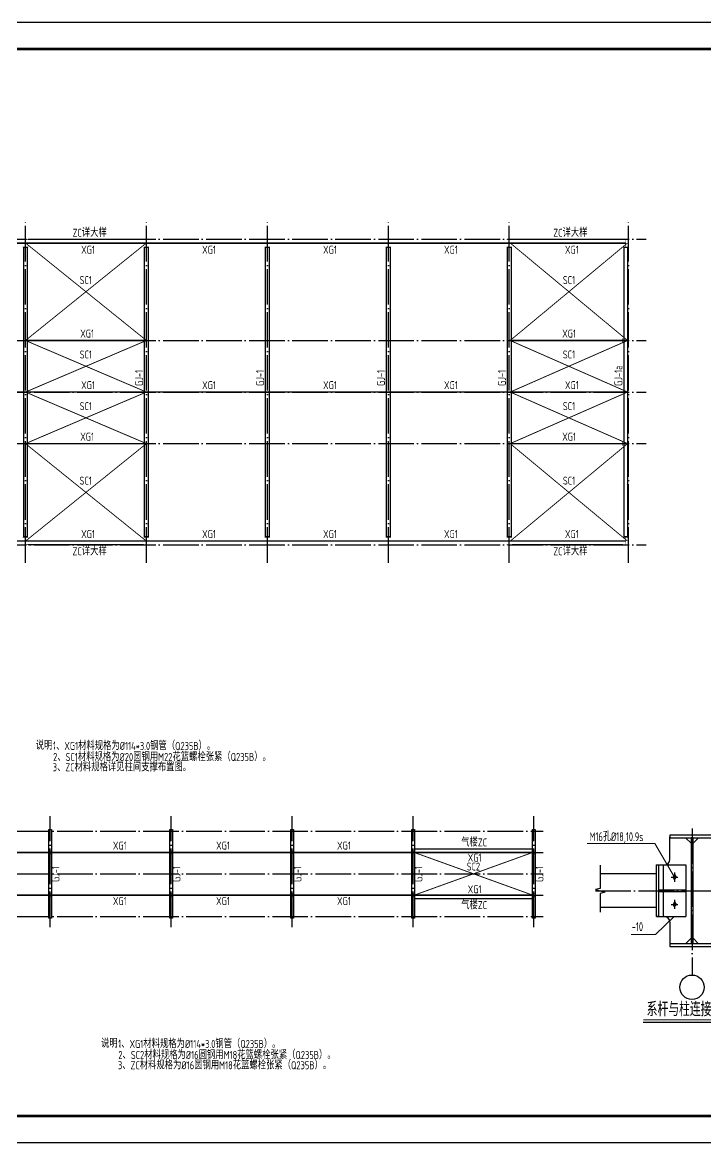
# Model space of a CAD drawing. Extents: x 9834882 to 10005569, y 1691670 to 2510806.
# Drawn here: x 9928222 to 9966629, y 1996232 to 2059232 of the extents above; entities that cross this region are included whole.
import ezdxf

# ---------------------------------------------------------------- set-up
doc = ezdxf.new("R2010")
doc.units = 0
doc.header["$LTSCALE"] = 1000
doc.header["$MEASUREMENT"] = 0
doc.linetypes.add('DOTE', pattern=[2.42, 2, -0.2, 0.02, -0.2])
doc.layers.get('0').update_dxf_attribs({"linetype": 'CONTINUOUS'})
for name, color, linetype in [('DOTE', 8, 'DOTE'), ('PUB_TEXT', 7, 'CONTINUOUS'), ('PUB_TITLE', 4, 'CONTINUOUS'), ('ZC', 6, 'CONTINUOUS'), ('一般文字', 6, 'CONTINUOUS'), ('卫浴', 7, 'CONTINUOUS'), ('屋面支撑', 1, 'CONTINUOUS'), ('柱', 2, 'CONTINUOUS'), ('梁', 4, 'CONTINUOUS'), ('系杆', 7, 'CONTINUOUS')]:
    doc.layers.add(name, color=color, linetype=linetype)
doc.layers.add('系杆支撑', color=2, linetype='CONTINUOUS', lineweight=25)
doc.styles.add('_HZTXT', font='atssdeng.shx', dxfattribs={"width": 0.8, "bigfont": 'atssdchn.shx'})
doc.styles.add('TSSD_DIMENSION', font='atssdeng.shx', dxfattribs={"width": 0.7, "bigfont": 'atssdchn.shx'})
doc.styles.add('TSSD_REIN', font='atssdeng.shx', dxfattribs={"width": 0.7, "bigfont": 'atssdchn.shx'})

msp = doc.modelspace()

# ---------------------------------------------------------------- hatches: boundary and pattern name
at = {"layer": '柱'}
for color, points in [(2, [(9928543.9, 2047043.1), (9928243.9, 2047043.1), (9928243.9, 2047011.1), (9928381.9, 2047011.1), (9928381.9, 2046625.1), (9928243.9, 2046625.1), (9928243.9, 2046593.1), (9928543.9, 2046593.1), (9928543.9, 2046625.1), (9928405.9, 2046625.1), (9928405.9, 2047011.1), (9928543.9, 2047011.1)]), (2, [(9935343.9, 2047043.1), (9935043.9, 2047043.1), (9935043.9, 2047011.1), (9935181.9, 2047011.1), (9935181.9, 2046625.1), (9935043.9, 2046625.1), (9935043.9, 2046593.1), (9935343.9, 2046593.1), (9935343.9, 2046625.1), (9935205.9, 2046625.1), (9935205.9, 2047011.1), (9935343.9, 2047011.1)]), (2, [(9942143.9, 2047043.1), (9941843.9, 2047043.1), (9941843.9, 2047011.1), (9941981.9, 2047011.1), (9941981.9, 2046625.1), (9941843.9, 2046625.1), (9941843.9, 2046593.1), (9942143.9, 2046593.1), (9942143.9, 2046625.1), (9942005.9, 2046625.1), (9942005.9, 2047011.1), (9942143.9, 2047011.1)]), (2, [(9948943.9, 2047043.1), (9948643.9, 2047043.1), (9948643.9, 2047011.1), (9948781.9, 2047011.1), (9948781.9, 2046625.1), (9948643.9, 2046625.1), (9948643.9, 2046593.1), (9948943.9, 2046593.1), (9948943.9, 2046625.1), (9948805.9, 2046625.1), (9948805.9, 2047011.1), (9948943.9, 2047011.1)]), (2, [(9955743.9, 2047043.1), (9955443.9, 2047043.1), (9955443.9, 2047011.1), (9955581.9, 2047011.1), (9955581.9, 2046625.1), (9955443.9, 2046625.1), (9955443.9, 2046593.1), (9955743.9, 2046593.1), (9955743.9, 2046625.1), (9955605.9, 2046625.1), (9955605.9, 2047011.1), (9955743.9, 2047011.1)]), (2, [(9962293.9, 2047043.1), (9961993.9, 2047043.1), (9961993.9, 2047011.1), (9962131.9, 2047011.1), (9962131.9, 2046625.1), (9961993.9, 2046625.1), (9961993.9, 2046593.1), (9962293.9, 2046593.1), (9962293.9, 2046625.1), (9962155.9, 2046625.1), (9962155.9, 2047011.1), (9962293.9, 2047011.1)]), (3, [(9962293.9, 2041463.1), (9962293.9, 2041223.1), (9962261.9, 2041223.1), (9962261.9, 2041331.1), (9961975.9, 2041331.1), (9961975.9, 2041223.1), (9961943.9, 2041223.1), (9961943.9, 2041463.1), (9961975.9, 2041463.1), (9961975.9, 2041355.1), (9962261.9, 2041355.1), (9962261.9, 2041463.1)]), (3, [(9962293.9, 2035663.1), (9962293.9, 2035423.1), (9962261.9, 2035423.1), (9962261.9, 2035531.1), (9961975.9, 2035531.1), (9961975.9, 2035423.1), (9961943.9, 2035423.1), (9961943.9, 2035663.1), (9961975.9, 2035663.1), (9961975.9, 2035555.1), (9962261.9, 2035555.1), (9962261.9, 2035663.1)]), (2, [(9928543.9, 2029843.1), (9928243.9, 2029843.1), (9928243.9, 2029875.1), (9928381.9, 2029875.1), (9928381.9, 2030261.1), (9928243.9, 2030261.1), (9928243.9, 2030293.1), (9928543.9, 2030293.1), (9928543.9, 2030261.1), (9928405.9, 2030261.1), (9928405.9, 2029875.1), (9928543.9, 2029875.1)]), (2, [(9935343.9, 2029843.1), (9935043.9, 2029843.1), (9935043.9, 2029875.1), (9935181.9, 2029875.1), (9935181.9, 2030261.1), (9935043.9, 2030261.1), (9935043.9, 2030293.1), (9935343.9, 2030293.1), (9935343.9, 2030261.1), (9935205.9, 2030261.1), (9935205.9, 2029875.1), (9935343.9, 2029875.1)]), (2, [(9942143.9, 2029843.1), (9941843.9, 2029843.1), (9941843.9, 2029875.1), (9941981.9, 2029875.1), (9941981.9, 2030261.1), (9941843.9, 2030261.1), (9941843.9, 2030293.1), (9942143.9, 2030293.1), (9942143.9, 2030261.1), (9942005.9, 2030261.1), (9942005.9, 2029875.1), (9942143.9, 2029875.1)]), (2, [(9948943.9, 2029843.1), (9948643.9, 2029843.1), (9948643.9, 2029875.1), (9948781.9, 2029875.1), (9948781.9, 2030261.1), (9948643.9, 2030261.1), (9948643.9, 2030293.1), (9948943.9, 2030293.1), (9948943.9, 2030261.1), (9948805.9, 2030261.1), (9948805.9, 2029875.1), (9948943.9, 2029875.1)]), (2, [(9955743.9, 2029843.1), (9955443.9, 2029843.1), (9955443.9, 2029875.1), (9955581.9, 2029875.1), (9955581.9, 2030261.1), (9955443.9, 2030261.1), (9955443.9, 2030293.1), (9955743.9, 2030293.1), (9955743.9, 2030261.1), (9955605.9, 2030261.1), (9955605.9, 2029875.1), (9955743.9, 2029875.1)]), (2, [(9962293.9, 2029843.1), (9961993.9, 2029843.1), (9961993.9, 2029875.1), (9962131.9, 2029875.1), (9962131.9, 2030261.1), (9961993.9, 2030261.1), (9961993.9, 2030293.1), (9962293.9, 2030293.1), (9962293.9, 2030261.1), (9962155.9, 2030261.1), (9962155.9, 2029875.1), (9962293.9, 2029875.1)]), (3, [(9929855.4, 2012649.2), (9929705.4, 2012649.2), (9929705.4, 2012617.2), (9929768.4, 2012617.2), (9929768.4, 2012481.2), (9929705.4, 2012481.2), (9929705.4, 2012449.2), (9929855.4, 2012449.2), (9929855.4, 2012481.2), (9929792.4, 2012481.2), (9929792.4, 2012617.2), (9929855.4, 2012617.2)]), (3, [(9936655.4, 2012649.2), (9936505.4, 2012649.2), (9936505.4, 2012617.2), (9936568.4, 2012617.2), (9936568.4, 2012481.2), (9936505.4, 2012481.2), (9936505.4, 2012449.2), (9936655.4, 2012449.2), (9936655.4, 2012481.2), (9936592.4, 2012481.2), (9936592.4, 2012617.2), (9936655.4, 2012617.2)]), (3, [(9943455.4, 2012649.2), (9943305.4, 2012649.2), (9943305.4, 2012617.2), (9943368.4, 2012617.2), (9943368.4, 2012481.2), (9943305.4, 2012481.2), (9943305.4, 2012449.2), (9943455.4, 2012449.2), (9943455.4, 2012481.2), (9943392.4, 2012481.2), (9943392.4, 2012617.2), (9943455.4, 2012617.2)]), (3, [(9950255.4, 2012649.2), (9950105.4, 2012649.2), (9950105.4, 2012617.2), (9950168.4, 2012617.2), (9950168.4, 2012481.2), (9950105.4, 2012481.2), (9950105.4, 2012449.2), (9950255.4, 2012449.2), (9950255.4, 2012481.2), (9950192.4, 2012481.2), (9950192.4, 2012617.2), (9950255.4, 2012617.2)]), (3, [(9957055.4, 2012649.2), (9956905.4, 2012649.2), (9956905.4, 2012617.2), (9956968.4, 2012617.2), (9956968.4, 2012481.2), (9956905.4, 2012481.2), (9956905.4, 2012449.2), (9957055.4, 2012449.2), (9957055.4, 2012481.2), (9956992.4, 2012481.2), (9956992.4, 2012617.2), (9957055.4, 2012617.2)]), (3, [(9929855.4, 2010249.2), (9929705.4, 2010249.2), (9929705.4, 2010217.2), (9929768.4, 2010217.2), (9929768.4, 2010081.2), (9929705.4, 2010081.2), (9929705.4, 2010049.2), (9929855.4, 2010049.2), (9929855.4, 2010081.2), (9929792.4, 2010081.2), (9929792.4, 2010217.2), (9929855.4, 2010217.2)]), (3, [(9936655.4, 2010249.2), (9936505.4, 2010249.2), (9936505.4, 2010217.2), (9936568.4, 2010217.2), (9936568.4, 2010081.2), (9936505.4, 2010081.2), (9936505.4, 2010049.2), (9936655.4, 2010049.2), (9936655.4, 2010081.2), (9936592.4, 2010081.2), (9936592.4, 2010217.2), (9936655.4, 2010217.2)]), (3, [(9943455.4, 2010249.2), (9943305.4, 2010249.2), (9943305.4, 2010217.2), (9943368.4, 2010217.2), (9943368.4, 2010081.2), (9943305.4, 2010081.2), (9943305.4, 2010049.2), (9943455.4, 2010049.2), (9943455.4, 2010081.2), (9943392.4, 2010081.2), (9943392.4, 2010217.2), (9943455.4, 2010217.2)]), (3, [(9950255.4, 2010249.2), (9950105.4, 2010249.2), (9950105.4, 2010217.2), (9950168.4, 2010217.2), (9950168.4, 2010081.2), (9950105.4, 2010081.2), (9950105.4, 2010049.2), (9950255.4, 2010049.2), (9950255.4, 2010081.2), (9950192.4, 2010081.2), (9950192.4, 2010217.2), (9950255.4, 2010217.2)]), (3, [(9957055.4, 2010249.2), (9956905.4, 2010249.2), (9956905.4, 2010217.2), (9956968.4, 2010217.2), (9956968.4, 2010081.2), (9956905.4, 2010081.2), (9956905.4, 2010049.2), (9957055.4, 2010049.2), (9957055.4, 2010081.2), (9956992.4, 2010081.2), (9956992.4, 2010217.2), (9957055.4, 2010217.2)])]:
    msp.add_hatch(color=color, dxfattribs=at).paths.add_polyline_path(points)
at = {"layer": '系杆支撑'}
h = msp.add_hatch(color=256, dxfattribs=at)
h.paths.add_polyline_path([(9964885, 2011301.8), (9964797.1, 2011159), (9964885, 2011159)])
h.paths.add_polyline_path([(9964921, 2011243.2), (9964885, 2011301.8), (9964885, 2011165.6)])
h.paths.add_polyline_path([(9964921, 2011243.2), (9964885, 2011165.6), (9964885, 2011159), (9964972.8, 2011159)])
h.paths.add_polyline_path([(9964972.8, 2011159), (9964885, 2011159), (9964885, 2011016.2)])
h.paths.add_polyline_path([(9964885, 2011159), (9964797.1, 2011159), (9964885, 2011016.2)])
h = msp.add_hatch(color=256, dxfattribs=at)
h.paths.add_polyline_path([(9964885, 2009773.8), (9964797.1, 2009631), (9964885, 2009631)])
h.paths.add_polyline_path([(9964921, 2009715.2), (9964885, 2009773.8), (9964885, 2009637.6)])
h.paths.add_polyline_path([(9964921, 2009715.2), (9964885, 2009637.6), (9964885, 2009631), (9964972.8, 2009631)])
h.paths.add_polyline_path([(9964972.8, 2009631), (9964885, 2009631), (9964885, 2009488.2)])
h.paths.add_polyline_path([(9964885, 2009631), (9964797.1, 2009631), (9964885, 2009488.2)])

# ---------------------------------------------------------------- linework, layer by layer
for p, q in [((9964617.2, 2012120.3, -5.7), (9964617.2, 2013430.4, -5.7)), ((9964617.2, 2013370.3, -5.7), (9964617.2, 2013402.2, -5.7)), ((9965813.2, 2013064.7, -5.7), (9965507.6, 2013370.3, -5.7)), ((9965921.5, 2013370.3, -5.7), (9965813.2, 2013370.3, -5.7)), ((9965921.5, 2013064.7, -5.7), (9966227.1, 2013370.3, -5.7)), ((9964617.2, 2008637.8, -5.7), (9964617.2, 2007356.4, -5.7)), ((9965813.2, 2007722, -5.7), (9965507.6, 2007416.4, -5.7)), ((9965921.5, 2007416.4, -5.7), (9965813.2, 2007416.4, -5.7)), ((9965921.5, 2007722, -5.7), (9966227.1, 2007416.4, -5.7))]:
    msp.add_line(p, q)
at = {"elevation": -5.7}
msp.add_lwpolyline([(9965813.2, 2007416.4), (9964617.2, 2007416.4), (9964617.2, 2007266.4), (9967117.5, 2007266.4), (9967117.5, 2007416.4), (9965921.5, 2007416.4), (9965921.5, 2013370.3), (9967117.5, 2013370.3), (9967117.5, 2013520.3), (9964617.2, 2013520.3), (9964617.2, 2013370.3), (9965813.2, 2013370.3)], close=True, dxfattribs=at)
msp.add_circle((9965867.2, 2004970, -5.7), 685.6)
for centre, start, end in [((9964311.6, 2012152.2, -5.7), 270, 0), ((9964311.6, 2008637.8, -5.7), 0, 90)]:
    msp.add_arc(centre, 305.6, start, end)
at = {"layer": 'DOTE'}
for p, q in [((9928393.9, 2028843.1), (9928393.9, 2048043.1)), ((9935193.9, 2028843.1), (9935193.9, 2048043.1)), ((9941993.9, 2028843.1), (9941993.9, 2048043.1)), ((9948793.9, 2028843.1), (9948793.9, 2048043.1)), ((9955593.9, 2028843.1), (9955593.9, 2048043.1)), ((9962293.9, 2028843.1), (9962293.9, 2048043.1)), ((9907093.9, 2047043.1), (9963293.9, 2047043.1)), ((9907093.9, 2041343.1), (9963293.9, 2041343.1)), ((9907093.9, 2038443.1), (9963293.9, 2038443.1)), ((9907093.9, 2035543.1), (9963293.9, 2035543.1)), ((9907093.9, 2029843.1), (9963293.9, 2029843.1)), ((9929780.4, 2008347.8), (9929780.4, 2014583.8)), ((9936580.4, 2008347.8), (9936580.4, 2014583.8)), ((9943380.4, 2008347.8), (9943380.4, 2014583.8)), ((9950180.4, 2008347.8), (9950180.4, 2014583.8)), ((9956980.4, 2008347.8), (9956980.4, 2014583.8)), ((9915655.4, 2013749.2), (9957505.4, 2013749.2)), ((9965867.8, 2013903.1, -5.7), (9965867.2, 2005655.6, -5.7)), ((9915655.4, 2012549.2), (9957505.4, 2012549.2)), ((9915655.4, 2011349.2), (9957505.4, 2011349.2)), ((9960435.7, 2010399.7, -5.7), (9967839.5, 2010400.1, -5.7)), ((9915655.4, 2010149.2), (9957505.4, 2010149.2)), ((9915655.4, 2008949.2), (9957505.4, 2008949.2))]:
    msp.add_line(p, q, dxfattribs=at)
at = {"layer": 'PUB_TITLE'}
msp.add_lwpolyline([(9894118.7, 1996232.1), (10005568.7, 1996232.1), (10005568.7, 2059232.1), (9894118.7, 2059232.1)], close=True, dxfattribs=at)
at = {"layer": 'PUB_TITLE', "const_width": 150}
msp.add_lwpolyline([(9897868.7, 1997732.1), (10004068.7, 1997732.1), (10004068.7, 2057732.1), (9897868.7, 2057732.1)], close=True, dxfattribs=at)
at = {"layer": 'ZC', "const_width": 80}
for points in [[(9928543.9, 2047027.1), (9935043.9, 2047027.1)], [(9961993.9, 2047027.1), (9955743.9, 2047027.1)], [(9928543.9, 2029859.1), (9935043.9, 2029859.1)], [(9961993.9, 2029859.1), (9955743.9, 2029859.1)], [(9956905.4, 2012741.3), (9950255.4, 2012741.3)], [(9956905.4, 2009957), (9950255.4, 2009957)]]:
    msp.add_lwpolyline(points, dxfattribs=at)
at = {"layer": '一般文字', "color": 2}
msp.add_line((9963123.8, 2003001.9), (9968667.2, 2003001.9), dxfattribs=at)
at = {"layer": '一般文字', "color": 2, "const_width": 72}
msp.add_lwpolyline([(9963123.8, 2003135.3), (9968667.2, 2003135.3)], dxfattribs=at)
at = {"layer": '卫浴', "color": 3, "lineweight": 13}
for p, q in [((9959974.2, 2013050, -5.7), (9963769.2, 2013050, -5.7)), ((9963769.2, 2013050, -5.7), (9964885, 2011169, -5.7)), ((9964853.4, 2008943.3, -5.7), (9963808.6, 2007941.4, -5.7)), ((9963808.6, 2007941.4, -5.7), (9962450.2, 2007941.4, -5.7))]:
    msp.add_line(p, q, dxfattribs=at)
at = {"layer": '屋面支撑', "const_width": 50}
for points in [[(9928405.9, 2046818.1), (9935193.9, 2041343.1), (9928393.9, 2038443.1), (9935193.9, 2035543.1), (9928405.9, 2030068.1)], [(9935181.9, 2046818.1), (9928393.9, 2041343.1), (9935193.9, 2038443.1), (9928393.9, 2035543.1), (9935181.9, 2030068.1)], [(9955655.9, 2046818.1), (9962243.9, 2041343.1), (9955643.9, 2038443.1), (9962243.9, 2035543.1), (9955655.9, 2030068.1)], [(9962231.9, 2046818.1), (9955643.9, 2041343.1), (9962243.9, 2038443.1), (9955643.9, 2035543.1), (9962231.9, 2030068.1)], [(9950255.4, 2012549.2), (9956905.4, 2010149.2)], [(9956905.4, 2012549.2), (9950255.4, 2010149.2)]]:
    msp.add_lwpolyline(points, dxfattribs=at)
at = {"layer": '柱', "color": 2, "const_width": 5}
for points in [[(9928543.9, 2047043.1), (9928243.9, 2047043.1), (9928243.9, 2047011.1), (9928381.9, 2047011.1), (9928381.9, 2046625.1), (9928243.9, 2046625.1), (9928243.9, 2046593.1), (9928543.9, 2046593.1), (9928543.9, 2046625.1), (9928405.9, 2046625.1), (9928405.9, 2047011.1), (9928543.9, 2047011.1)], [(9935343.9, 2047043.1), (9935043.9, 2047043.1), (9935043.9, 2047011.1), (9935181.9, 2047011.1), (9935181.9, 2046625.1), (9935043.9, 2046625.1), (9935043.9, 2046593.1), (9935343.9, 2046593.1), (9935343.9, 2046625.1), (9935205.9, 2046625.1), (9935205.9, 2047011.1), (9935343.9, 2047011.1)], [(9942143.9, 2047043.1), (9941843.9, 2047043.1), (9941843.9, 2047011.1), (9941981.9, 2047011.1), (9941981.9, 2046625.1), (9941843.9, 2046625.1), (9941843.9, 2046593.1), (9942143.9, 2046593.1), (9942143.9, 2046625.1), (9942005.9, 2046625.1), (9942005.9, 2047011.1), (9942143.9, 2047011.1)], [(9948943.9, 2047043.1), (9948643.9, 2047043.1), (9948643.9, 2047011.1), (9948781.9, 2047011.1), (9948781.9, 2046625.1), (9948643.9, 2046625.1), (9948643.9, 2046593.1), (9948943.9, 2046593.1), (9948943.9, 2046625.1), (9948805.9, 2046625.1), (9948805.9, 2047011.1), (9948943.9, 2047011.1)], [(9955743.9, 2047043.1), (9955443.9, 2047043.1), (9955443.9, 2047011.1), (9955581.9, 2047011.1), (9955581.9, 2046625.1), (9955443.9, 2046625.1), (9955443.9, 2046593.1), (9955743.9, 2046593.1), (9955743.9, 2046625.1), (9955605.9, 2046625.1), (9955605.9, 2047011.1), (9955743.9, 2047011.1)], [(9962293.9, 2047043.1), (9961993.9, 2047043.1), (9961993.9, 2047011.1), (9962131.9, 2047011.1), (9962131.9, 2046625.1), (9961993.9, 2046625.1), (9961993.9, 2046593.1), (9962293.9, 2046593.1), (9962293.9, 2046625.1), (9962155.9, 2046625.1), (9962155.9, 2047011.1), (9962293.9, 2047011.1)], [(9928543.9, 2029843.1), (9928243.9, 2029843.1), (9928243.9, 2029875.1), (9928381.9, 2029875.1), (9928381.9, 2030261.1), (9928243.9, 2030261.1), (9928243.9, 2030293.1), (9928543.9, 2030293.1), (9928543.9, 2030261.1), (9928405.9, 2030261.1), (9928405.9, 2029875.1), (9928543.9, 2029875.1)], [(9935343.9, 2029843.1), (9935043.9, 2029843.1), (9935043.9, 2029875.1), (9935181.9, 2029875.1), (9935181.9, 2030261.1), (9935043.9, 2030261.1), (9935043.9, 2030293.1), (9935343.9, 2030293.1), (9935343.9, 2030261.1), (9935205.9, 2030261.1), (9935205.9, 2029875.1), (9935343.9, 2029875.1)], [(9942143.9, 2029843.1), (9941843.9, 2029843.1), (9941843.9, 2029875.1), (9941981.9, 2029875.1), (9941981.9, 2030261.1), (9941843.9, 2030261.1), (9941843.9, 2030293.1), (9942143.9, 2030293.1), (9942143.9, 2030261.1), (9942005.9, 2030261.1), (9942005.9, 2029875.1), (9942143.9, 2029875.1)], [(9948943.9, 2029843.1), (9948643.9, 2029843.1), (9948643.9, 2029875.1), (9948781.9, 2029875.1), (9948781.9, 2030261.1), (9948643.9, 2030261.1), (9948643.9, 2030293.1), (9948943.9, 2030293.1), (9948943.9, 2030261.1), (9948805.9, 2030261.1), (9948805.9, 2029875.1), (9948943.9, 2029875.1)], [(9955743.9, 2029843.1), (9955443.9, 2029843.1), (9955443.9, 2029875.1), (9955581.9, 2029875.1), (9955581.9, 2030261.1), (9955443.9, 2030261.1), (9955443.9, 2030293.1), (9955743.9, 2030293.1), (9955743.9, 2030261.1), (9955605.9, 2030261.1), (9955605.9, 2029875.1), (9955743.9, 2029875.1)], [(9962293.9, 2029843.1), (9961993.9, 2029843.1), (9961993.9, 2029875.1), (9962131.9, 2029875.1), (9962131.9, 2030261.1), (9961993.9, 2030261.1), (9961993.9, 2030293.1), (9962293.9, 2030293.1), (9962293.9, 2030261.1), (9962155.9, 2030261.1), (9962155.9, 2029875.1), (9962293.9, 2029875.1)]]:
    msp.add_lwpolyline(points, close=True, dxfattribs=at)
at = {"layer": '柱', "color": 3, "const_width": 5}
for points in [[(9962293.9, 2041463.1), (9962293.9, 2041223.1), (9962261.9, 2041223.1), (9962261.9, 2041331.1), (9961975.9, 2041331.1), (9961975.9, 2041223.1), (9961943.9, 2041223.1), (9961943.9, 2041463.1), (9961975.9, 2041463.1), (9961975.9, 2041355.1), (9962261.9, 2041355.1), (9962261.9, 2041463.1)], [(9962293.9, 2035663.1), (9962293.9, 2035423.1), (9962261.9, 2035423.1), (9962261.9, 2035531.1), (9961975.9, 2035531.1), (9961975.9, 2035423.1), (9961943.9, 2035423.1), (9961943.9, 2035663.1), (9961975.9, 2035663.1), (9961975.9, 2035555.1), (9962261.9, 2035555.1), (9962261.9, 2035663.1)], [(9929855.4, 2012649.2), (9929705.4, 2012649.2), (9929705.4, 2012617.2), (9929768.4, 2012617.2), (9929768.4, 2012481.2), (9929705.4, 2012481.2), (9929705.4, 2012449.2), (9929855.4, 2012449.2), (9929855.4, 2012481.2), (9929792.4, 2012481.2), (9929792.4, 2012617.2), (9929855.4, 2012617.2)], [(9936655.4, 2012649.2), (9936505.4, 2012649.2), (9936505.4, 2012617.2), (9936568.4, 2012617.2), (9936568.4, 2012481.2), (9936505.4, 2012481.2), (9936505.4, 2012449.2), (9936655.4, 2012449.2), (9936655.4, 2012481.2), (9936592.4, 2012481.2), (9936592.4, 2012617.2), (9936655.4, 2012617.2)], [(9943455.4, 2012649.2), (9943305.4, 2012649.2), (9943305.4, 2012617.2), (9943368.4, 2012617.2), (9943368.4, 2012481.2), (9943305.4, 2012481.2), (9943305.4, 2012449.2), (9943455.4, 2012449.2), (9943455.4, 2012481.2), (9943392.4, 2012481.2), (9943392.4, 2012617.2), (9943455.4, 2012617.2)], [(9950255.4, 2012649.2), (9950105.4, 2012649.2), (9950105.4, 2012617.2), (9950168.4, 2012617.2), (9950168.4, 2012481.2), (9950105.4, 2012481.2), (9950105.4, 2012449.2), (9950255.4, 2012449.2), (9950255.4, 2012481.2), (9950192.4, 2012481.2), (9950192.4, 2012617.2), (9950255.4, 2012617.2)], [(9957055.4, 2012649.2), (9956905.4, 2012649.2), (9956905.4, 2012617.2), (9956968.4, 2012617.2), (9956968.4, 2012481.2), (9956905.4, 2012481.2), (9956905.4, 2012449.2), (9957055.4, 2012449.2), (9957055.4, 2012481.2), (9956992.4, 2012481.2), (9956992.4, 2012617.2), (9957055.4, 2012617.2)], [(9929855.4, 2010249.2), (9929705.4, 2010249.2), (9929705.4, 2010217.2), (9929768.4, 2010217.2), (9929768.4, 2010081.2), (9929705.4, 2010081.2), (9929705.4, 2010049.2), (9929855.4, 2010049.2), (9929855.4, 2010081.2), (9929792.4, 2010081.2), (9929792.4, 2010217.2), (9929855.4, 2010217.2)], [(9936655.4, 2010249.2), (9936505.4, 2010249.2), (9936505.4, 2010217.2), (9936568.4, 2010217.2), (9936568.4, 2010081.2), (9936505.4, 2010081.2), (9936505.4, 2010049.2), (9936655.4, 2010049.2), (9936655.4, 2010081.2), (9936592.4, 2010081.2), (9936592.4, 2010217.2), (9936655.4, 2010217.2)], [(9943455.4, 2010249.2), (9943305.4, 2010249.2), (9943305.4, 2010217.2), (9943368.4, 2010217.2), (9943368.4, 2010081.2), (9943305.4, 2010081.2), (9943305.4, 2010049.2), (9943455.4, 2010049.2), (9943455.4, 2010081.2), (9943392.4, 2010081.2), (9943392.4, 2010217.2), (9943455.4, 2010217.2)], [(9950255.4, 2010249.2), (9950105.4, 2010249.2), (9950105.4, 2010217.2), (9950168.4, 2010217.2), (9950168.4, 2010081.2), (9950105.4, 2010081.2), (9950105.4, 2010049.2), (9950255.4, 2010049.2), (9950255.4, 2010081.2), (9950192.4, 2010081.2), (9950192.4, 2010217.2), (9950255.4, 2010217.2)], [(9957055.4, 2010249.2), (9956905.4, 2010249.2), (9956905.4, 2010217.2), (9956968.4, 2010217.2), (9956968.4, 2010081.2), (9956905.4, 2010081.2), (9956905.4, 2010049.2), (9957055.4, 2010049.2), (9957055.4, 2010081.2), (9956992.4, 2010081.2), (9956992.4, 2010217.2), (9957055.4, 2010217.2)]]:
    msp.add_lwpolyline(points, close=True, dxfattribs=at)
at = {"layer": '梁'}
for points in [[(9928493.9, 2030293.1), (9928293.9, 2030293.1), (9928293.9, 2046593.1), (9928493.9, 2046593.1)], [(9935293.9, 2030293.1), (9935093.9, 2030293.1), (9935093.9, 2046593.1), (9935293.9, 2046593.1)], [(9942093.9, 2030293.1), (9941893.9, 2030293.1), (9941893.9, 2046593.1), (9942093.9, 2046593.1)], [(9948893.9, 2030293.1), (9948693.9, 2030293.1), (9948693.9, 2046593.1), (9948893.9, 2046593.1)], [(9955693.9, 2030293.1), (9955493.9, 2030293.1), (9955493.9, 2046593.1), (9955693.9, 2046593.1)], [(9962243.9, 2030293.1), (9962043.9, 2030293.1), (9962043.9, 2046593.1), (9962243.9, 2046593.1)], [(9929855.4, 2008849.2), (9929705.4, 2008849.2), (9929705.4, 2013849.2), (9929855.4, 2013849.2)], [(9936655.4, 2008849.2), (9936505.4, 2008849.2), (9936505.4, 2013849.2), (9936655.4, 2013849.2)], [(9943455.4, 2008849.2), (9943305.4, 2008849.2), (9943305.4, 2013849.2), (9943455.4, 2013849.2)], [(9950255.4, 2008849.2), (9950105.4, 2008849.2), (9950105.4, 2013849.2), (9950255.4, 2013849.2)], [(9957055.4, 2008849.2), (9956905.4, 2008849.2), (9956905.4, 2013849.2), (9957055.4, 2013849.2)]]:
    msp.add_lwpolyline(points, close=True, dxfattribs=at)
at = {"layer": '系杆', "color": 3, "const_width": 80}
for points in [[(9908255.9, 2046818.1), (9962131.9, 2046818.1)], [(9928393.9, 2041343.1), (9935193.9, 2041343.1)], [(9962243.9, 2041343.1), (9955593.9, 2041343.1)], [(9908143.9, 2038443.1), (9962243.9, 2038443.1)], [(9928393.9, 2035543.1), (9935193.9, 2035543.1)], [(9962243.9, 2035543.1), (9955593.9, 2035543.1)], [(9908255.9, 2030068.1), (9962131.9, 2030068.1)], [(9916255.4, 2012549.2), (9956905.4, 2012549.2)], [(9916255.4, 2010149.2), (9956905.4, 2010149.2)]]:
    msp.add_lwpolyline(points, dxfattribs=at)
at = {"layer": '系杆支撑'}
for p, q in [((9960702.6, 2011837.7, -5.7), (9960702.6, 2010514.3, -5.7)), ((9964565.3, 2011818, -5.7), (9963874.6, 2011846.6, -5.7)), ((9963874.6, 2008943.4, -5.7), (9963874.6, 2011846.6, -5.7)), ((9963874.6, 2011846.6, -5.7), (9963999.6, 2011846.6, -5.7)), ((9963999.6, 2011846.6, -5.7), (9965510.3, 2011846.5, -5.7)), ((9963999.6, 2008943.4, -5.7), (9963999.6, 2011846.6, -5.7)), ((9964237.5, 2011846.6, -5.7), (9964237.5, 2008943.4, -5.7)), ((9965510.3, 2011846.5, -5.7), (9965510.1, 2008943.3, -5.7)), ((9963874.6, 2011345.7, -5.7), (9960702.6, 2011345.7, -5.7)), ((9964693.1, 2011159, -5.7), (9965076.8, 2011159, -5.7)), ((9964885, 2011301.8, -5.7), (9964797.1, 2011159, -5.7)), ((9964885, 2011016.2, -5.7), (9964797.1, 2011159, -5.7)), ((9964885, 2011419.7, -5.7), (9964885, 2010898.2, -5.7)), ((9964885, 2011301.8, -5.7), (9964972.8, 2011159, -5.7)), ((9964885, 2011016.2, -5.7), (9964972.8, 2011159, -5.7)), ((9960702.6, 2010514.3, -5.7), (9960436.1, 2010474.1, -5.7)), ((9960436.1, 2010474.1, -5.7), (9960966.7, 2010314.7, -5.7)), ((9965510.2, 2010437.5, -5.7), (9963999.6, 2010437.5, -5.7)), ((9963999.6, 2010362.5, -5.7), (9965510.2, 2010362.4, -5.7)), ((9960966.7, 2010314.7, -5.7), (9960702.6, 2010246.6, -5.7)), ((9960702.6, 2010246.6, -5.7), (9960702.6, 2009190.9, -5.7)), ((9964885, 2009773.8, -5.7), (9964797.1, 2009631, -5.7)), ((9964885, 2009891.7, -5.7), (9964885, 2009370.2, -5.7)), ((9964885, 2009773.8, -5.7), (9964972.8, 2009631, -5.7)), ((9963874.6, 2009454.3, -5.7), (9960702.4, 2009454.3, -5.7)), ((9964693.1, 2009631, -5.7), (9965076.8, 2009631, -5.7)), ((9964885, 2009488.2, -5.7), (9964797.1, 2009631, -5.7)), ((9964885, 2009488.2, -5.7), (9964972.8, 2009631, -5.7)), ((9963874.6, 2008943.4, -5.7), (9964565.3, 2008943.4, -5.7)), ((9963999.6, 2008943.4, -5.7), (9963874.6, 2008943.4, -5.7)), ((9963999.6, 2008943.4, -5.7), (9965510.1, 2008943.3, -5.7)), ((9963999.6, 2008943.4, -5.7), (9965510.1, 2008943.3, -5.7))]:
    msp.add_line(p, q, dxfattribs=at)

# ---------------------------------------------------------------- texts
at = {"layer": 'PUB_TEXT', "style": 'TSSD_DIMENSION'}
for s, height, width, p in [('说明：', 450, 0.8, (9928973.9, 2018338.3)), ('1、XG1材料规格为%%C114*3.0钢管（Q235B）。', 450, 0.8, (9929940.3, 2018315.1)), ('2、SC1材料规格为%%C20圆钢用M22花篮螺栓张紧（Q235B）。', 450, 0.8, (9929949.6, 2017694.8)), ('3、ZC材料规格详见柱间支撑布置图。', 450, 0.8, (9929927.1, 2017115.6)), ('M16孔%%C18,10.9s', 500, 0.7, (9960104.3, 2013185.3, -5.7)), ('-10', 500, 0.7, (9962478.5, 2008127.4, -5.7)), ('说明：', 450, 0.8, (9932639.7, 2001578.5)), ('1、XG1材料规格为%%C114*3.0钢管（Q235B）。', 450, 0.8, (9933606.2, 2001555.4)), ('2、SC2材料规格为%%C16圆钢用M18花篮螺栓张紧（Q235B）。', 450, 0.8, (9933615.5, 2000935)), ('3、ZC材料规格为%%C16圆钢用M18花篮螺栓张紧（Q235B）。', 450, 0.8, (9933592.9, 2000355.9))]:
    msp.add_text(s, height=height, dxfattribs=dict(at, width=width)).set_placement(p)
at = {"layer": 'ZC', "style": 'TSSD_REIN', "width": 0.8}
for s, p in [('ZC详大样', (9931043.1, 2047173.7)), ('ZC详大样', (9958069.7, 2047173.7)), ('ZC详大样', (9931043.1, 2029262.5)), ('ZC详大样', (9958069.7, 2029262.5)), ('气楼ZC', (9952890.3, 2012887.9)), ('气楼ZC', (9952890.3, 2009360.4))]:
    msp.add_text(s, height=450, dxfattribs=at).set_placement(p)
at = {"layer": '一般文字', "color": 2, "style": '_HZTXT', "width": 0.8}
msp.add_text('系杆与柱连接大样', height=800, dxfattribs=at).set_placement((9963315.5, 2003333.7))
at = {"layer": '屋面支撑', "style": 'TSSD_REIN', "width": 0.8}
for s, p in [('SC1', (9931441.6, 2044515.8)), ('SC1', (9958603.9, 2044515.8)), ('SC1', (9931441.6, 2040330.8)), ('SC1', (9958603.9, 2040330.8)), ('SC1', (9931441.6, 2037425.7)), ('SC1', (9958603.9, 2037425.7)), ('SC1', (9931435.6, 2033235.9)), ('SC1', (9958609.9, 2033235.9)), ('SC2', (9953199.8, 2011532.2))]:
    msp.add_text(s, height=450, dxfattribs=at).set_placement(p)
at = {"layer": '梁', "color": 2, "style": 'TSSD_REIN', "width": 0.8}
for s, p in [('GJ-1', (9935003.4, 2038783.2)), ('GJ-1', (9941803.4, 2038783.2)), ('GJ-1', (9948603.4, 2038783.2)), ('GJ-1', (9955403.4, 2038783.2)), ('GJ-1a', (9961953.4, 2038783.2)), ('GJ-1', (9930305.3, 2010883.2)), ('GJ-1', (9937105.3, 2010883.2)), ('GJ-1', (9943905.3, 2010883.2)), ('GJ-1', (9950705.3, 2010883.2)), ('GJ-1', (9957505.3, 2010883.2))]:
    msp.add_text(s, height=450, rotation=90, dxfattribs=at).set_placement(p)
at = {"layer": '系杆', "color": 3, "style": 'TSSD_REIN', "width": 0.8}
for p in [(9931525.4, 2046222.5), (9938325.4, 2046222.5), (9945125.4, 2046222.5), (9951925.4, 2046222.5), (9958725.4, 2046222.5), (9931475.4, 2041506), (9958570.2, 2041506), (9931525.4, 2038606), (9938325.4, 2038606), (9945125.4, 2038606), (9951925.4, 2038606), (9958725.4, 2038606), (9931475.4, 2035706), (9958570.2, 2035706), (9931525.4, 2030231), (9938325.4, 2030231), (9945125.4, 2030231), (9951925.4, 2030231), (9958725.4, 2030231), (9933310.8, 2012712.1), (9939110.8, 2012712.1), (9945910.8, 2012712.1), (9953257.8, 2012031.9), (9953257.8, 2010255.1), (9933310.8, 2009594.6), (9939110.8, 2009594.6), (9945910.8, 2009594.6)]:
    msp.add_text('XG1', height=450, dxfattribs=at).set_placement(p)

doc.saveas('drawing.dxf')
